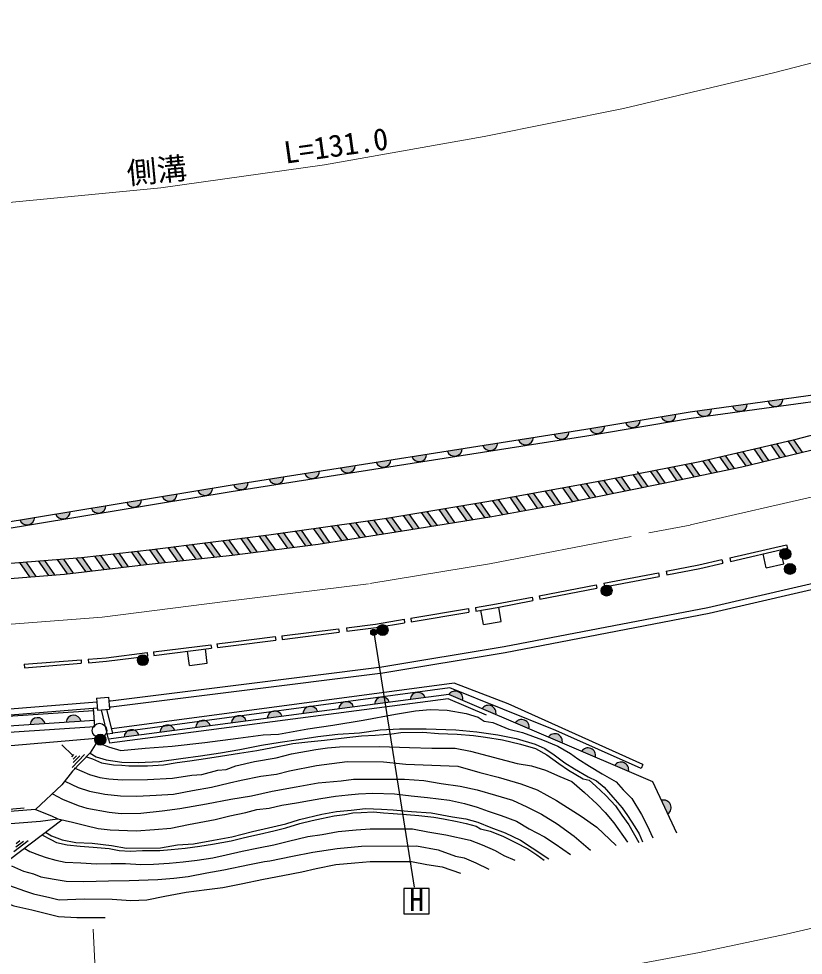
# Model space of a CAD drawing. Units: millimetres at full size, sheet at 1:1000; details may follow other scales. Extents: x 40000 to 680000, y 20000 to 380000.
# Drawn here: x 371698 to 436936, y 241085 to 318916 of the extents above; entities that cross this region are included whole.
import ezdxf
from ezdxf.enums import TextEntityAlignment as Align

# ---------------------------------------------------------------- set-up
doc = ezdxf.new("R2010")
doc.units = ezdxf.units.MM
doc.header["$LTSCALE"] = 1000
doc.linetypes.add('CHAIN', pattern=[18.5, 12, -1.5, 3.5, -1.5])
for name, color, linetype, lineweight in [('M-BGD', 7, 'Continuous', 25), ('M-BGD-EXST', 7, 'Continuous', 25), ('M-BMK', 2, 'CHAIN', 13), ('M-BMK-SRVR', 3, 'Continuous', 25), ('M-STR-HTXT', 7, 'Continuous', 13), ('M-STR-STRC', 7, 'Continuous', 25)]:
    doc.layers.add(name, color=color, linetype=linetype, lineweight=lineweight)
doc.styles.add('ＭＳ ゴシック', font='')
doc.styles.get('ＭＳ ゴシック').set_extended_font_data('MS Gothic')

msp = doc.modelspace()

# ---------------------------------------------------------------- hatches: boundary and pattern name
at = {"layer": 'M-BGD'}
for points in [[(435255, 287321), (434020, 287117, 0.84072)], [(429311, 286501), (428076, 286297, 0.84072)], [(432283, 286911), (431048, 286707, 0.84072)], [(426344, 286058), (425109, 285854, 0.84072)], [(420426, 285072), (419191, 284868, 0.84072)], [(423385, 285565), (422150, 285361, 0.84072)], [(414501, 284126), (413266, 283922, 0.84072)], [(417464, 284592), (416229, 284388, 0.84072)], [(411537, 283661), (410302, 283457, 0.84072)], [(405610, 282730), (404375, 282526, 0.84072)], [(408573, 283195), (407338, 282991, 0.84072)], [(399682, 281799), (398447, 281595, 0.84072)], [(402646, 282265), (401411, 282061, 0.84072)], [(396719, 281334), (395484, 281130, 0.84072)], [(390791, 280403), (389556, 280199, 0.84072)], [(393755, 280868), (392520, 280664, 0.84072)], [(384870, 279437), (383635, 279233, 0.84072)], [(387829, 279926), (386594, 279722, 0.84072)], [(381910, 278948), (380675, 278744, 0.84072)], [(375990, 277970), (374755, 277766, 0.84072)], [(378950, 278459), (377715, 278255, 0.84072)], [(373030, 277481), (371795, 277277, 0.84072)], [(434991, 274441, 0.41421), (435446, 273986, 0.41421), (435901, 274441, 1)], [(435376, 273190, 0.41421), (435831, 272735, 0.41421), (436286, 273190, 1)], [(420124, 271393, 0.41421), (420579, 270938, 0.41421), (421034, 271393, 1)], [(401498, 268111, 0.41421), (401953, 267656, 0.41421), (402408, 268111, 1)], [(381564, 265608, 0.41421), (382019, 265153, 0.41421), (382474, 265608, 1)], [(401278, 261943), (402519, 262105, 0.84072)], [(404252, 262331), (405493, 262494, 0.84072)], [(407462, 262751), (408612, 262258, 0.84072)], [(395328, 261166), (396569, 261328, 0.84072)], [(398303, 261554), (399544, 261716, 0.84072)], [(410220, 261571), (411371, 261078, 0.84072)], [(372637, 260264), (373886, 260346, 0.84072)], [(375630, 260462), (376879, 260544, 0.84072)], [(389379, 260388), (390620, 260550, 0.84072)], [(392354, 260777), (393595, 260939, 0.84072)], [(383429, 259611), (384670, 259773, 0.84072)], [(386404, 260000), (387645, 260162, 0.84072)], [(412978, 260391), (414129, 259898, 0.84072)], [(378031, 259001, 0.41421), (378486, 258546, 0.41421), (378941, 259001, 1)], [(380455, 259222), (381696, 259384, 0.84072)], [(415736, 259210), (416887, 258718, 0.84072)], [(418494, 258030), (419645, 257538, 0.84072)], [(421252, 256850), (422403, 256358, 0.84072)], [(425144, 253967), (425675, 252833, 0.84072)]]:
    msp.add_hatch(color=256, dxfattribs=at).paths.add_polyline_path(points)
at = {"layer": 'M-BGD-EXST'}
msp.add_hatch(color=256, dxfattribs=at).paths.add_polyline_path([(400996, 267803, 0.41421), (401335, 267703, 0.41421), (401435, 268042, 1)])
at = {"layer": 'M-STR-STRC'}
for points in [[(434732, 283603), (434259, 283493), (434999, 282443), (435469, 282557)], [(436409, 282786), (436879, 282900), (436150, 283934), (435678, 283824)], [(430745, 281449), (431225, 281549), (430478, 282610), (430005, 282500)], [(432649, 281873), (431896, 282941), (431423, 282831), (432179, 281759)], [(433589, 282101), (434059, 282215), (433314, 283272), (432841, 283162)], [(427625, 281972), (427141, 281877), (427864, 280851), (428344, 280951)], [(429305, 281150), (429785, 281250), (429060, 282279), (428587, 282169)], [(423270, 281123), (422786, 281029), (423535, 279965), (424017, 280061)], [(424982, 280255), (425321, 280323), (425463, 280353), (424722, 281406), (424238, 281312)], [(426424, 280552), (426904, 280652), (426174, 281689), (425690, 281594)], [(418899, 280295), (418411, 280207), (419195, 279093), (419677, 279190)], [(420642, 279384), (421124, 279481), (420363, 280561), (419875, 280472)], [(422088, 279674), (422571, 279771), (421818, 280840), (421334, 280746)], [(414838, 278247), (415325, 278337), (414507, 279498), (414019, 279410)], [(416300, 278516), (416520, 278556), (416784, 278609), (415971, 279764), (415483, 279675)], [(417749, 278803), (418231, 278900), (417435, 280030), (416947, 279941)], [(410443, 277454), (410938, 277533), (410109, 278710), (409616, 278628)], [(411914, 277710), (412401, 277799), (411579, 278967), (411091, 278878)], [(413376, 277978), (413863, 278068), (413043, 279232), (412555, 279144)], [(405675, 277972), (405183, 277890), (405990, 276743), (406485, 276822)], [(407153, 278218), (406660, 278136), (407475, 276980), (407969, 277059)], [(408959, 277217), (409453, 277296), (408631, 278464), (408138, 278382)], [(401223, 277259), (400722, 277189), (401537, 276032), (402032, 276111)], [(403022, 276269), (403516, 276348), (402720, 277479), (402316, 277412), (402225, 277399)], [(404506, 276505), (405001, 276584), (404197, 277725), (403705, 277643)], [(395212, 276417), (394711, 276347), (395578, 275115), (396083, 275180)], [(397083, 275323), (397578, 275402), (396715, 276628), (396214, 276558)], [(398218, 276838), (397717, 276768), (398568, 275559), (399063, 275638)], [(399720, 277049), (399219, 276979), (400052, 275796), (400547, 275875)], [(389518, 274342), (390023, 274406), (389170, 275618), (388664, 275554)], [(390686, 275809), (390181, 275746), (391033, 274535), (391538, 274600)], [(392548, 274729), (393053, 274793), (392203, 276001), (391697, 275937)], [(393709, 276207), (393208, 276137), (394063, 274922), (394568, 274987)], [(383104, 274853), (382798, 274815), (382597, 274791), (383389, 273667), (383900, 273723)], [(384922, 273835), (385432, 273891), (384620, 275045), (384115, 274981)], [(386137, 275236), (385631, 275172), (386454, 274004), (386965, 274060)], [(387987, 274172), (388497, 274228), (387653, 275427), (387148, 275363)], [(375751, 272790), (376260, 272849), (375439, 274015), (374917, 273974)], [(377003, 274138), (376921, 274128), (376483, 274095), (377278, 272966), (377787, 273025)], [(378529, 274316), (378020, 274257), (378805, 273143), (379313, 273202)], [(380331, 273319), (380840, 273378), (380054, 274494), (379546, 274435)], [(381858, 273496), (382296, 273547), (382367, 273555), (381580, 274673), (381071, 274613)], [(372306, 273774), (371784, 273734), (372632, 272529), (373153, 272571)], [(373872, 273894), (373350, 273854), (374195, 272655), (374715, 272697)]]:
    msp.add_hatch(color=256, dxfattribs=at).paths.add_polyline_path(points)

# ---------------------------------------------------------------- linework, layer by layer
at = {"layer": 'M-BGD'}
for p, q in [((430829, 274114), (435547, 275206)), ((430896, 273821), (435615, 274914)), ((435319, 273613), (435048, 274782)), ((435547, 275206), (435615, 274914)), ((430829, 274114), (430896, 273821)), ((433858, 273275), (433587, 274444)), ((430175, 273962), (430242, 273670)), ((433858, 273275), (435319, 273613)), ((420343, 271996), (424884, 272870)), ((420399, 271701), (424941, 272575)), ((424884, 272870), (424941, 272575)), ((425529, 272994), (425586, 272699)), ((414962, 270960), (419719, 271876)), ((419719, 271876), (419776, 271581)), ((420343, 271996), (420399, 271701)), ((414962, 270960), (415019, 270666)), ((415019, 270666), (419776, 271581)), ((414394, 270851), (414451, 270556)), ((404293, 269097), (409087, 269892)), ((404342, 268801), (409136, 269596)), ((409087, 269892), (409136, 269596)), ((409669, 269989), (409718, 269693)), ((410336, 268579), (410137, 269762)), ((411815, 268828), (411616, 270011)), ((403735, 269005), (403784, 268709)), ((404293, 269097), (404342, 268801)), ((410336, 268579), (411815, 268828)), ((393573, 267634), (398296, 268227)), ((393610, 267337), (398334, 267930)), ((398296, 268227), (398334, 267930)), ((398950, 268309), (398988, 268012)), ((393029, 267566), (393066, 267269)), ((393573, 267634), (393610, 267337)), ((382368, 266235), (382405, 265937)), ((382895, 266301), (387682, 266897)), ((382895, 266301), (382932, 266003)), ((382932, 266003), (387719, 266599)), ((385891, 265162), (385743, 266353)), ((387380, 265347), (387232, 266538)), ((387682, 266897), (387719, 266599)), ((388179, 266959), (388216, 266661)), ((372160, 265277), (376880, 265648)), ((376880, 265648), (376904, 265348)), ((377467, 265694), (377491, 265395)), ((372160, 265277), (372183, 264978)), ((372183, 264978), (376904, 265348)), ((385891, 265162), (387380, 265347)), ((378166, 262447), (379163, 262525)), ((378166, 262447), (378244, 261450)), ((379163, 262525), (379241, 261528)), ((378038, 260090), (377907, 261616)), ((378244, 261450), (379241, 261528)), ((379063, 259493), (379511, 259553)), ((376204, 257675), (375274, 258583)), ((379168, 259054), (379251, 258712)), ((376117, 257586), (376292, 257764)), ((376131, 256698), (377179, 257771)), ((376215, 257385), (376494, 257671)), ((376225, 257095), (376784, 257668)), ((423602, 256937), (423459, 256617)), ((369148, 253086), (372138, 253329)), ((371291, 249718), (372491, 250617)), ((371479, 250384), (371799, 250624)), ((371445, 250096), (372085, 250576))]:
    msp.add_line(p, q, dxfattribs=at)
for points in [[(379187, 262218), (379332, 262229), (389745, 263526), (401897, 265051), (412072, 266738), (429006, 269997), (447568, 274293), (461726, 278205), (469022, 280431), (486709, 286274), (563877, 313654)], [(379226, 261719), (379382, 261731), (389807, 263030), (401969, 264556), (412160, 266246), (429110, 269508), (447691, 273808), (461865, 277725), (469174, 279954), (486872, 285801), (564042, 313182)], [(323119, 270829), (344300, 272735), (389270, 280164), (418847, 284809), (427526, 286255), (446954, 288935), (452548, 290183)], [(323119, 270277), (344370, 272189), (389357, 279621), (418935, 284266), (427609, 285711), (447051, 288393), (452668, 289646)], [(425529, 272994), (428260, 273519), (430175, 273962)], [(425586, 272699), (428322, 273226), (430242, 273670)], [(409669, 269989), (411437, 270282), (414394, 270851)], [(409718, 269693), (411490, 269987), (414451, 270556)], [(398950, 268309), (401378, 268614), (403735, 269005)], [(398988, 268012), (401422, 268317), (403784, 268709)], [(388179, 266959), (389299, 267098), (393029, 267566)], [(388216, 266661), (389336, 266800), (393066, 267269)], [(377467, 265694), (378968, 265812), (382368, 266235)], [(377491, 265395), (378998, 265513), (382405, 265937)], [(423459, 256617), (416360, 259773), (407541, 263312), (379511, 259553), (379039, 261513)], [(423602, 256937), (412391, 261971), (407913, 263692), (379429, 259895)], [(426429, 251222), (424432, 255490), (407462, 262751), (379168, 259054), (378585, 261477)], [(410590, 261032), (407412, 262391), (379251, 258712)], [(323426, 258893), (356572, 260596), (369239, 261436), (378190, 262139)], [(323452, 258393), (356602, 260096), (369275, 260937), (378229, 261641)], [(321286, 258133), (353615, 259829), (377922, 261435)], [(378193, 258795), (379165, 258397), (380181, 258106), (382213, 258288), (384462, 258469), (387183, 258777), (389941, 259122), (392016, 259396), (393286, 259468), (395735, 259903), (397821, 260211), (400343, 260628), (403028, 261118), (404697, 261390), (405912, 261499), (407327, 261462), (408896, 261170), (409893, 260862), (410401, 260536), (411109, 260427), (412125, 260010), (412451, 259865), (413594, 259611), (415245, 258977), (416515, 258451), (417585, 257853), (418202, 257417), (419170, 256814), (420204, 256162), (421365, 255509), (421964, 254838), (422672, 254113), (423470, 252789), (423942, 251883), (424413, 250849)], [(321329, 257314), (353664, 259010), (377993, 260618)], [(321356, 256785), (353695, 258481), (378038, 260090)], [(377326, 257569), (377829, 257399), (378592, 257090), (379578, 256902), (380264, 256876), (380864, 256825), (382408, 256842), (383746, 256919), (384861, 257107), (385915, 257245), (387219, 257433), (388487, 257618), (390059, 257870), (391500, 258098), (392796, 258362), (394488, 258686), (395725, 258830), (397129, 258950), (398522, 259130), (400202, 259322), (401330, 259382), (402735, 259478), (403484, 259586), (405297, 259634), (406605, 259527), (408165, 259467), (409510, 259359), (410506, 259215), (411931, 258982), (413410, 258630), (414670, 258260), (415611, 257756), (416602, 257034), (417409, 256463), (418635, 255741), (419139, 255641), (419694, 255137), (420506, 254375), (421312, 253501), (421850, 252729), (422421, 251923), (423261, 250462)], [(377642, 257890), (378133, 257588), (378957, 257324), (380259, 257127), (381627, 257110), (383406, 257176), (385170, 257440), (386801, 257670), (388482, 257917), (390081, 258197), (391877, 258543), (393427, 258807), (394950, 259023), (396565, 259254), (398246, 259452), (400042, 259583), (401740, 259830), (403355, 259913), (405588, 259894), (408044, 259812), (409791, 259647), (411538, 259400), (413054, 259087), (414636, 258626), (415443, 258280), (416218, 257737), (417108, 257078), (417899, 256584), (419036, 255925), (419728, 255579), (420378, 255062), (421087, 254222), (421878, 253349), (422323, 252707), (422933, 251768), (423295, 251175), (423559, 250516)], [(334924, 256407), (339114, 256574), (349513, 257077), (357901, 257509), (363048, 257868), (371029, 258516), (378127, 259132), (378193, 258795), (377651, 257899), (376162, 256387), (375293, 255252), (373094, 253191), (368457, 252828), (364126, 252521), (360913, 252214), (355013, 251906), (348699, 251654), (339273, 251152), (336312, 251013), (328517, 250454)], [(376317, 256673), (377594, 256097), (378451, 255869), (379202, 255738), (380313, 255651), (382402, 255686), (384492, 255791), (386090, 256045), (386914, 256113), (388260, 256470), (388946, 256525), (389757, 256827), (391295, 257184), (393094, 257486), (394385, 257815), (396390, 258199), (397378, 258323), (398367, 258419), (401709, 258434), (404181, 258338), (406049, 258283), (407990, 258283), (409267, 258050), (410723, 257665), (413154, 257034), (414335, 256828), (415494, 256468), (416703, 255947), (417678, 255521), (418749, 254602), (419779, 253682), (420465, 252955), (421193, 252104), (422333, 250485)], [(375526, 255556), (376639, 255017), (377589, 254717), (378849, 254487), (380149, 254327), (381530, 254307), (383130, 254377), (384555, 254487), (386155, 254777), (387716, 255047), (389216, 255416), (390186, 255626), (391826, 255976), (393137, 256149), (394215, 256419), (396468, 256847), (399022, 257180), (402020, 257164), (403892, 256974), (408199, 256799), (410039, 256275), (411578, 255879), (413450, 255324), (414798, 254833), (416417, 253945), (418463, 252645), (419764, 251725), (421366, 250203)], [(374506, 254513), (375347, 254048), (376641, 253530), (377352, 253304), (379229, 252981), (380215, 252868), (381849, 252884), (383628, 253094), (385083, 253272), (387315, 253660), (389336, 254048), (391067, 254339), (392765, 254710), (394778, 255084), (396589, 255407), (398498, 255569), (399549, 255714), (403770, 255731), (405380, 255616), (406835, 255373), (408404, 255131), (409811, 254840), (411347, 254403), (412754, 253967), (413951, 253417), (415180, 252803), (416458, 251995), (417881, 250993), (419256, 249813)], [(373094, 253191), (374421, 252671), (374940, 252429), (376163, 252141), (377268, 251861), (378305, 251631), (379290, 251512), (381470, 251420), (382986, 251525), (384340, 251649), (385818, 251954), (388034, 252364), (389254, 252679), (390589, 252946), (391495, 253203), (392525, 253308), (393583, 253565), (394789, 253748), (395886, 253948), (396830, 254100), (398031, 254320), (399080, 254405), (399938, 254501), (401130, 254558), (402945, 254510), (404327, 254338), (405691, 254205), (407508, 253975), (408776, 253708), (409825, 253394), (410731, 253050), (411827, 252688), (413086, 252231), (414154, 251602), (415426, 250941), (416293, 250351), (417581, 249455)], [(373614, 251089), (374357, 250717), (374827, 250459), (375726, 250254), (376796, 250145), (377900, 250057), (379223, 249968), (380061, 249805), (380967, 249737), (381986, 249797), (383424, 249797), (384372, 249872), (385530, 249981), (386760, 250151), (387816, 250328), (389377, 250594), (390351, 250839), (391071, 251008), (391714, 251161), (392907, 251428), (393916, 251681), (395071, 252025), (396104, 252277), (396868, 252441), (397942, 252686), (398825, 252784), (399481, 252913), (400182, 252956), (401206, 253011), (402034, 252932), (402831, 252858), (403929, 252772), (404980, 252698), (406207, 252557), (407028, 252422), (408158, 252191), (408908, 252046), (409734, 251826), (410105, 251599), (410911, 251393), (411954, 250970), (412994, 250469), (414034, 249920), (414776, 249420), (415383, 248987)], [(373930, 251328), (374411, 251001), (375301, 250687), (376454, 250452), (377816, 250399), (379401, 250216), (380671, 249980), (383501, 250007), (384902, 250255), (386225, 250334), (387907, 250664), (389426, 250926), (391129, 251371), (392478, 251685), (393919, 252012), (395032, 252379), (396896, 252800), (398127, 253036), (399345, 253141), (400537, 253285), (401873, 253232), (402846, 253179), (404365, 253035), (406002, 252931), (407775, 252589), (408889, 252418), (409884, 252143), (410958, 251712), (412150, 251253), (413433, 250664), (414390, 250010), (415765, 249107)], [(323812, 248929), (328443, 248311), (331036, 248067), (333604, 247824), (334909, 247726), (338018, 246928), (341902, 245859), (345649, 244948), (348574, 244192), (350346, 243796), (359370, 244085), (364953, 244535), (375279, 252349)], [(323864, 249178), (325589, 249218), (328593, 249457), (336371, 250014), (339323, 250153), (348745, 250655), (355059, 250907), (360987, 251217), (364209, 251525), (368531, 251831), (373522, 252222), (374933, 252432)], [(372160, 249989), (372626, 249716), (373421, 249404), (373972, 249211), (374789, 248978), (375556, 248836), (376857, 248757), (378173, 248685), (379389, 248716), (380564, 248706), (381848, 248634), (382916, 248649), (384209, 248731), (385371, 248863), (386531, 248981), (387840, 249181), (388953, 249419), (390285, 249741), (391645, 250018), (392907, 250276), (394142, 250559), (395752, 250948), (396927, 251126), (398265, 251361), (399764, 251515), (400923, 251596), (404444, 251587), (405719, 251353), (407220, 251088), (409228, 250646), (410225, 250257), (411324, 249799), (412023, 249387), (412939, 248975)], [(371098, 248529), (372100, 248070), (372933, 247864), (373551, 247612), (374655, 247406), (375648, 247247), (377099, 247228), (379171, 247274), (380884, 247302), (383262, 247386), (384593, 247505), (385789, 247640), (387347, 247934), (388745, 248195), (390881, 248629), (392143, 248884), (392589, 248926), (394477, 249308), (396153, 249658), (398179, 249959), (400214, 250152), (404766, 250173), (406569, 249848), (408023, 249324), (408728, 249189), (409702, 248754), (410781, 248230)], [(370943, 246872), (372180, 246432), (372937, 246184), (374284, 245896), (375054, 245703), (377131, 245772), (379468, 245758), (381015, 245648), (382362, 245689), (383847, 245991), (385621, 246335), (387354, 246541), (388660, 246706), (390192, 247023), (392048, 247421), (393671, 247710), (395238, 248026), (396439, 248293), (398072, 248639), (399644, 248775), (400930, 248886), (404362, 248866), (405620, 248633), (406900, 248421), (408425, 247921)], [(367686, 246603), (368583, 246214), (369742, 245769), (371283, 245196), (372799, 244852), (375015, 244318), (376517, 244216), (378899, 244228)]]:
    msp.add_lwpolyline(points, dxfattribs=at)
for centre in [(435446, 274441), (435831, 273190), (420579, 271393), (401953, 268111), (382019, 265608), (378486, 259001)]:
    msp.add_circle(centre, 455, dxfattribs=at)
for centre, start, end in [((434620, 287327), 199.27172, 359.48945), ((428676, 286507), 199.27172, 359.48945), ((431648, 286917), 199.27172, 359.48945), ((425709, 286064), 199.27172, 359.48945), ((419790, 285077), 199.27172, 359.48945), ((422750, 285571), 199.27172, 359.48945), ((413865, 284132), 199.27172, 359.48945), ((416829, 284597), 199.27172, 359.48945), ((410902, 283666), 199.27172, 359.48945), ((404974, 282736), 199.27172, 359.48945), ((407938, 283201), 199.27172, 359.48945), ((399047, 281805), 199.27172, 359.48945), ((402011, 282270), 199.27172, 359.48945), ((396083, 281339), 199.27172, 359.48945), ((390156, 280409), 199.27172, 359.48945), ((393120, 280874), 199.27172, 359.48945), ((384234, 279443), 199.27172, 359.48945), ((387194, 279932), 199.27172, 359.48945), ((381274, 278954), 199.27172, 359.48945), ((375355, 277976), 199.27172, 359.48945), ((378315, 278465), 199.27172, 359.48945), ((372395, 277487), 199.27172, 359.48945), ((401912, 261916), 17.33468, 177.55242), ((404887, 262304), 17.33468, 177.55242), ((407994, 262404), 346.72658, 146.94431), ((395963, 261138), 17.33468, 177.55242), ((398938, 261527), 17.33468, 177.55242), ((410752, 261224), 346.72658, 146.94431), ((373268, 260196), 13.6716, 173.88933), ((376262, 260394), 13.6716, 173.88933), ((390013, 260361), 17.33468, 177.55242), ((392988, 260750), 17.33468, 177.55242), ((384064, 259584), 17.33468, 177.55242), ((387039, 259972), 17.33468, 177.55242), ((413510, 260044), 346.72658, 146.94431), ((381089, 259195), 17.33468, 177.55242), ((416268, 258864), 346.72658, 146.94431), ((419027, 257684), 346.72658, 146.94431), ((421785, 256504), 346.72658, 146.94431), ((425311, 253354), 304.97174, 105.18947)]:
    msp.add_arc(centre, 635, start, end, dxfattribs=at)
at = {"layer": 'M-BGD-EXST'}
for p, q in [((401215, 267922), (404578, 246745)), ((405815, 246627), (403715, 246627)), ((403715, 246627), (403715, 244527)), ((405815, 244527), (405815, 246627)), ((403715, 244527), (405815, 244527))]:
    msp.add_line(p, q, dxfattribs=at)
msp.add_circle((401215, 267922), 250, dxfattribs=at)
at = {"layer": 'M-BMK'}
msp.add_lwpolyline([(77150, 318916), (171808, 286307), (194018, 278639), (208919, 273586), (215594, 271549), (223340, 269308), (233073, 267118), (240156, 265692), (247927, 264663), (253838, 264052), (263673, 263696), (268750, 263583), (293689, 264418), (322999, 265880), (356161, 267584), (368733, 268418), (378625, 269195), (388877, 270472), (400889, 271979), (410838, 273629), (427555, 276846), (445846, 281079)], dxfattribs=at)
at = {"layer": 'M-BMK-SRVR'}
msp.add_circle((378417, 259761), 600, dxfattribs=at)
at = {"layer": 'M-STR-HTXT'}
msp.add_line((377887, 243257), (378137, 238358), dxfattribs=at)
for points in [[(321549, 300751), (334373, 301441), (355195, 302561), (369448, 303511), (383519, 304864), (397122, 306763), (410388, 309117), (421991, 311466), (434464, 314425), (445099, 317174)], [(330742, 231593), (338441, 232031), (346613, 232538), (360118, 233315), (379897, 234468), (385671, 234765), (392933, 235717), (399660, 236490), (411928, 238367), (420471, 239845), (428298, 241324), (435505, 242850), (446217, 245294)]]:
    msp.add_lwpolyline(points, dxfattribs=at)
at = {"layer": 'M-STR-STRC'}
for p, q in [((434999, 282443), (434259, 283493)), ((435469, 282557), (434732, 283603)), ((436409, 282786), (435678, 283824)), ((436879, 282900), (436150, 283934)), ((431225, 281549), (430478, 282610)), ((432179, 281759), (431423, 282831)), ((432649, 281873), (431896, 282941)), ((433589, 282101), (432841, 283162)), ((434059, 282215), (433314, 283272)), ((427864, 280851), (427141, 281877)), ((428344, 280951), (427625, 281972)), ((429305, 281150), (428587, 282169)), ((429785, 281250), (429060, 282279)), ((430745, 281449), (430005, 282500)), ((423535, 279965), (422786, 281029)), ((424017, 280061), (423154, 281288)), ((424982, 280255), (424238, 281312)), ((425463, 280353), (424722, 281406)), ((426424, 280552), (425690, 281594)), ((426904, 280652), (426174, 281689)), ((419195, 279093), (418411, 280207)), ((419677, 279190), (418899, 280295)), ((420642, 279384), (419875, 280472)), ((421124, 279481), (420363, 280561)), ((422088, 279674), (421334, 280746)), ((422571, 279771), (421818, 280840)), ((415325, 278337), (414507, 279498)), ((416300, 278516), (415483, 279675)), ((416784, 278609), (415971, 279764)), ((417749, 278803), (416947, 279941)), ((418231, 278900), (417435, 280030)), ((410938, 277533), (410109, 278710)), ((411914, 277710), (411091, 278878)), ((412401, 277799), (411579, 278967)), ((413376, 277978), (412555, 279144)), ((413863, 278068), (413043, 279232)), ((414838, 278247), (414019, 279410)), ((405990, 276743), (405183, 277890)), ((406485, 276822), (405675, 277972)), ((407475, 276980), (406660, 278136)), ((407969, 277059), (407153, 278218)), ((408959, 277217), (408138, 278382)), ((409453, 277296), (408631, 278464)), ((410443, 277454), (409616, 278628)), ((401537, 276032), (400722, 277189)), ((402032, 276111), (401223, 277259)), ((403022, 276269), (402225, 277399)), ((403516, 276348), (402720, 277479)), ((404506, 276505), (403705, 277643)), ((405001, 276584), (404197, 277725)), ((395578, 275115), (394711, 276347)), ((396083, 275180), (395212, 276417)), ((397083, 275323), (396214, 276558)), ((397578, 275402), (396715, 276628)), ((398568, 275559), (397717, 276768)), ((399063, 275638), (398218, 276838)), ((400052, 275796), (399219, 276979)), ((400547, 275875), (399720, 277049)), ((389518, 274342), (388664, 275554)), ((390023, 274406), (389170, 275618)), ((391033, 274535), (390181, 275746)), ((391538, 274600), (390686, 275809)), ((392548, 274729), (391697, 275937)), ((393053, 274793), (392203, 276001)), ((394063, 274922), (393208, 276137)), ((394568, 274987), (393709, 276207)), ((383389, 273667), (382597, 274791)), ((383900, 273723), (383104, 274853)), ((384922, 273835), (384115, 274981)), ((385432, 273891), (384620, 275045)), ((386454, 274004), (385631, 275172)), ((386965, 274060), (386137, 275236)), ((387987, 274172), (387148, 275363)), ((388497, 274228), (387653, 275427)), ((375751, 272790), (374917, 273974)), ((376260, 272849), (375439, 274015)), ((377278, 272966), (376483, 274095)), ((377787, 273025), (377003, 274138)), ((378805, 273143), (378020, 274257)), ((379313, 273202), (378529, 274316)), ((380331, 273319), (379546, 274435)), ((380840, 273378), (380054, 274494)), ((381858, 273496), (381071, 274613)), ((382367, 273555), (381580, 274673)), ((372632, 272529), (371784, 273734)), ((373153, 272571), (372306, 273774)), ((374195, 272655), (373350, 273854)), ((374715, 272697), (373872, 273894))]:
    msp.add_line(p, q, dxfattribs=at)
for points in [[(346430, 272222), (352430, 272475), (358117, 272728), (363805, 273078), (369598, 273566), (376921, 274128), (382798, 274815), (392508, 276039), (402316, 277412), (410788, 278823), (420685, 280619), (428326, 282108), (436353, 283982), (445532, 286383), (456128, 289224), (466886, 292536), (469442, 293388), (470609, 293619)], [(346567, 270963), (354094, 271309), (362108, 271721), (368848, 272225), (375493, 272760), (382296, 273547), (389455, 274334), (396604, 275246), (404142, 276447), (411040, 277549), (416520, 278556), (425321, 280323), (431840, 281677), (441582, 284042), (450149, 286245), (459138, 288834), (466477, 290974), (471357, 292557)]]:
    msp.add_lwpolyline(points, dxfattribs=at)

# ---------------------------------------------------------------- texts
at = {"layer": 'M-BGD-EXST', "style": 'ＭＳ ゴシック'}
msp.add_text('H', height=1833, dxfattribs=at).set_placement((404167, 244219), align=Align.BOTTOM_LEFT)
at = {"layer": 'M-STR-HTXT', "style": 'ＭＳ ゴシック'}
for s, rotation, p in [('L=131.0', 7.948, (393959, 306322)), ('側溝', 5.493, (380828, 304605))]:
    msp.add_text(s, height=1833, rotation=rotation, dxfattribs=at).set_placement(p, align=Align.BOTTOM_LEFT)

doc.saveas('drawing.dxf')
